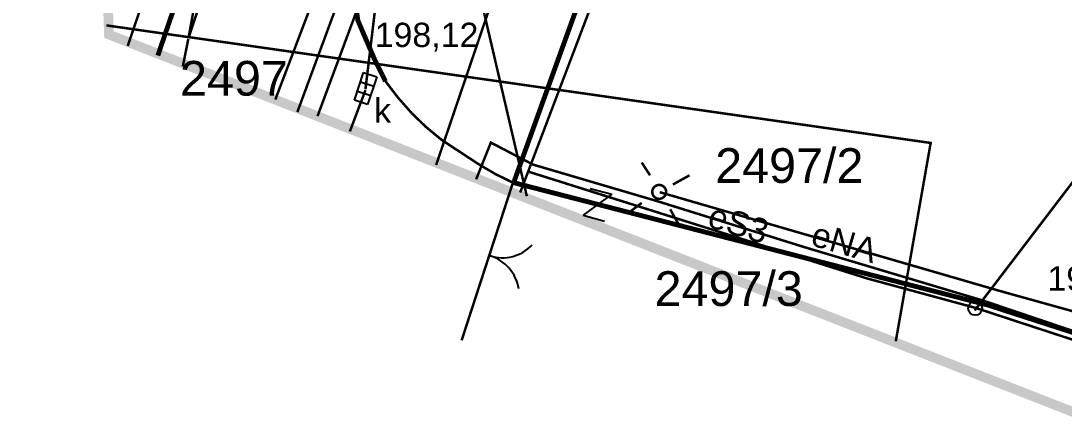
# Model space of a CAD drawing. Extents: x 7572697 to 7573818, y 5546684 to 5547005.
# Drawn here: x 7572704.83 to 7572742.42, y 5546904.04 to 5546918.49 of the extents above; entities that cross this region are included whole.
import ezdxf
from ezdxf.enums import TextEntityAlignment as Align

# ---------------------------------------------------------------- set-up
doc = ezdxf.new("R2010")
doc.units = 0
doc.header["$MEASUREMENT"] = 0
doc.linetypes.add('1', pattern=[2, 1, -1])
doc.linetypes.add('901', pattern=[0])
doc.styles.add('STYL_ARIAL', font='Arial', dxfattribs={"oblique": 0.1})

# ---------------------------------------------------------------- blocks, each defined once
blk = doc.blocks.new('202')
at = {"color": 0}
blk.add_circle((0, 0), 0.25, dxfattribs=at)
blk.add_circle((0, 0), 0.25, dxfattribs=at)
blk = doc.blocks.new('509')
at = {"color": 0}
for p, q in [((-0.5, -0.25), (-0.5, 0.25)), ((-0.5, 0.25), (0.55, 0.25)), ((-0.15, 0.25), (-0.15, -0.25)), ((0.2, 0.25), (0.2, -0.25)), ((0.55, 0.25), (0.55, -0.25)), ((0.55, -0.25), (-0.5, -0.25))]:
    blk.add_line(p, q, dxfattribs=at)
blk = doc.blocks.new('905')
at = {"color": 0}
for centre, start, end in [((-1.5, 0), 0, 63.2606), ((1.5, 0), 116.7394, 180)]:
    blk.add_arc(centre, 1.5, start, end, dxfattribs=at)
blk = doc.blocks.new('991')
at = {"color": 0}
for p, q in [((-0.4, 0.5), (0.4, 0.5)), ((0.4, 0.5), (-0.4, -0.5)), ((-0.4, -0.5), (0.4, -0.5))]:
    blk.add_line(p, q, dxfattribs=at)

msp = doc.modelspace()

# ---------------------------------------------------------------- linework, layer by layer
at = {"color": 6, "const_width": 0.35}
msp.add_lwpolyline([(7572705, 5547005), (7572708, 5546918), (7572800, 5546882)], dxfattribs=at)
at = {"color": 1, "const_width": 0.09}
for points in [[(7572708.675, 5546917.5905), (7572712.7099, 5546929.4306), (7572715.0911, 5546935.9129), (7572717.1417, 5546941.7337), (7572720.1182, 5546950.756), (7572722.2349, 5546956.9737), (7572722.8963, 5546958.8919), (7572724.1531, 5546961.4716), (7572728.8495, 5546975.521), (7572730.8338, 5546980.2173), (7572732.8844, 5546984.7814), (7572734.538, 5546988.4459), (7572735.6625, 5546992.6792), (7572737.3161, 5546997.3756)], [(7572721.2294, 5546912.7883), (7572721.7586, 5546914.1112), (7572723.2799, 5546913.3175), (7572727.7778, 5546911.9946), (7572733.0695, 5546910.3409), (7572739.4856, 5546908.4227), (7572744.9757, 5546906.5706), (7572748.2169, 5546905.4461), (7572752.1195, 5546903.594), (7572756.2205, 5546901.8081)], [(7572727.844, 5546912.3253), (7572740.1471, 5546908.7534), (7572744.9096, 5546907.4305), (7572749.7383, 5546905.7107), (7572752.4502, 5546904.7185)]]:
    msp.add_lwpolyline(points, dxfattribs=at)
at = {"color": 0}
for points, const_width in [([(7572738.0701, 5546997.2565), (7572728.5451, 5546970.6659), (7572723.1873, 5546955.6905), (7572713.0008, 5546926.7054), (7572709.7597, 5546917.2466)], 0.175), ([(7572710.8842, 5546917.9344), (7572713.6623, 5546926.2291), (7572719.1524, 5546942.1041), (7572722.5259, 5546951.8275), (7572725.0394, 5546959.1035), (7572730.7279, 5546975.5871), (7572738.1363, 5546997.1638)], 0.09), ([(7572717.9619, 5546916.3205), (7572717.565, 5546917.1142), (7572716.9697, 5546918.5033), (7572716.7712, 5546919.8923), (7572716.7712, 5546921.8767), (7572716.7051, 5546923.6626), (7572716.9697, 5546924.9856), (7572718.0942, 5546928.0283), (7572720.8723, 5546936.2303), (7572725.304, 5546949.4198), (7572728.2145, 5546958.0188), (7572731.0587, 5546966.4193), (7572736.9457, 5546983.5114), (7572741.4436, 5546996.4098)], 0.175), ([(7572800.2472, 5546920.1172), (7572793.368, 5546927.3932), (7572787.2165, 5546933.8755), (7572776.8448, 5546945.16), (7572761.8959, 5546961.3922), (7572752.9662, 5546971.0495), (7572746.3516, 5546978.2197), (7572739.6841, 5546959.2623), (7572729.8945, 5546930.9254), (7572722.8169, 5546912.312)], 0.09), ([(7572742.4358, 5546940.7679), (7572747.066, 5546943.546), (7572758.3108, 5546933.095), (7572739.1947, 5546908.0654)], 0.09), ([(7572710.8784, 5546917.9447), (7572712.6313, 5546927.6351), (7572714.318, 5546937.0079)], 0.09), ([(7572717.5724, 5546918.7781), (7572717.2417, 5546916.033)], 0.09), ([(7572707.9077, 5546918.3313), (7572737.6072, 5546914.098), (7572736.3504, 5546906.9542)], 0.09), ([(7572710.8586, 5546917.8455), (7572710.6602, 5546916.8533)], 0.09), ([(7572717.2836, 5546916.0153), (7572717.283, 5546916.0162), (7572717.2824, 5546916.0171), (7572717.2819, 5546916.018), (7572717.2814, 5546916.0189), (7572717.2809, 5546916.0198), (7572717.2804, 5546916.0208), (7572717.28, 5546916.0217), (7572717.2797, 5546916.0227), (7572717.2793, 5546916.0237), (7572717.279, 5546916.0247), (7572717.2787, 5546916.0257), (7572717.2785, 5546916.0267), (7572717.2783, 5546916.0277), (7572717.2781, 5546916.0288), (7572717.278, 5546916.0298), (7572717.2779, 5546916.0309), (7572717.2778, 5546916.0319), (7572717.2778, 5546916.033), (7572717.2778, 5546916.034), (7572717.2779, 5546916.035), (7572717.278, 5546916.0361), (7572717.2781, 5546916.0371), (7572717.2782, 5546916.0382), (7572717.2784, 5546916.0392), (7572717.2787, 5546916.0402), (7572717.2789, 5546916.0412), (7572717.2792, 5546916.0422), (7572717.2796, 5546916.0432), (7572717.2799, 5546916.0442), (7572717.2804, 5546916.0452), (7572717.2808, 5546916.0461), (7572717.2813, 5546916.0471), (7572717.2818, 5546916.048), (7572717.2823, 5546916.0489), (7572717.2829, 5546916.0497), (7572717.2835, 5546916.0506), (7572717.2841, 5546916.0514), (7572717.2847, 5546916.0523), (7572717.2854, 5546916.0531), (7572717.2861, 5546916.0538), (7572717.2869, 5546916.0546), (7572717.2876, 5546916.0553), (7572717.2884, 5546916.056), (7572717.2892, 5546916.0566), (7572717.2901, 5546916.0573), (7572717.2909, 5546916.0579), (7572717.2918, 5546916.0584), (7572717.2927, 5546916.059), (7572717.2936, 5546916.0595), (7572717.2945, 5546916.06), (7572717.2955, 5546916.0604), (7572717.2965, 5546916.0608), (7572717.2974, 5546916.0612), (7572717.2984, 5546916.0616), (7572717.2994, 5546916.0619), (7572717.3004, 5546916.0622), (7572717.3015, 5546916.0624), (7572717.3025, 5546916.0626), (7572717.3035, 5546916.0628), (7572717.3046, 5546916.0629), (7572717.3056, 5546916.063), (7572717.3066, 5546916.063), (7572717.3077, 5546916.0631), (7572717.3087, 5546916.0631), (7572717.3098, 5546916.063), (7572717.3108, 5546916.0629), (7572717.3119, 5546916.0628), (7572717.3129, 5546916.0626), (7572717.3139, 5546916.0624), (7572717.3149, 5546916.0622), (7572717.316, 5546916.0619), (7572717.317, 5546916.0616), (7572717.318, 5546916.0613), (7572717.3189, 5546916.0609), (7572717.3199, 5546916.0605), (7572717.3209, 5546916.0601), (7572717.3218, 5546916.0596), (7572717.3227, 5546916.0591), (7572717.3236, 5546916.0586), (7572717.3245, 5546916.058), (7572717.3253, 5546916.0574), (7572717.3262, 5546916.0568), (7572717.327, 5546916.0561), (7572717.3278, 5546916.0554), (7572717.3286, 5546916.0547), (7572717.3293, 5546916.054), (7572717.33, 5546916.0532), (7572717.3307, 5546916.0524), (7572717.3314, 5546916.0516), (7572717.332, 5546916.0508), (7572717.3326, 5546916.0499), (7572717.3332, 5546916.0491), (7572717.3337, 5546916.0482), (7572717.3342, 5546916.0473), (7572717.3347, 5546916.0463), (7572717.3352, 5546916.0454), (7572717.3356, 5546916.0444), (7572717.336, 5546916.0434), (7572717.3363, 5546916.0425), (7572717.3366, 5546916.0415), (7572717.3369, 5546916.0404), (7572717.3371, 5546916.0394), (7572717.3373, 5546916.0384), (7572717.3375, 5546916.0374), (7572717.3376, 5546916.0363), (7572717.3377, 5546916.0353), (7572717.3378, 5546916.0342), (7572717.3378, 5546916.0332), (7572717.3378, 5546916.0321), (7572717.3377, 5546916.0311), (7572717.3377, 5546916.0301), (7572717.3375, 5546916.029), (7572717.3374, 5546916.028), (7572717.3372, 5546916.0269), (7572717.3369, 5546916.0259), (7572717.3367, 5546916.0249), (7572717.3364, 5546916.0239), (7572717.336, 5546916.0229), (7572717.3357, 5546916.0219), (7572717.3353, 5546916.021), (7572717.3348, 5546916.02), (7572717.3343, 5546916.0191), (7572717.3338, 5546916.0182), (7572717.3333, 5546916.0173), (7572717.3327, 5546916.0164), (7572717.3321, 5546916.0155), (7572717.3315, 5546916.0147), (7572717.3309, 5546916.0139), (7572717.3302, 5546916.0131), (7572717.3295, 5546916.0123), (7572717.3287, 5546916.0116), (7572717.328, 5546916.0109), (7572717.3272, 5546916.0102), (7572717.3264, 5546916.0095), (7572717.3255, 5546916.0089), (7572717.3247, 5546916.0083), (7572717.3238, 5546916.0077), (7572717.3229, 5546916.0071), (7572717.322, 5546916.0066), (7572717.3211, 5546916.0062), (7572717.3201, 5546916.0057), (7572717.3192, 5546916.0053), (7572717.3182, 5546916.0049), (7572717.3172, 5546916.0046), (7572717.3162, 5546916.0043), (7572717.3152, 5546916.004), (7572717.3142, 5546916.0038), (7572717.3131, 5546916.0035), (7572717.3121, 5546916.0034), (7572717.3111, 5546916.0032), (7572717.31, 5546916.0032), (7572717.309, 5546916.0031), (7572717.3079, 5546916.0031), (7572717.3069, 5546916.0031), (7572717.3058, 5546916.0031), (7572717.3048, 5546916.0032), (7572717.3037, 5546916.0033), (7572717.3027, 5546916.0035), (7572717.3017, 5546916.0037), (7572717.3007, 5546916.0039), (7572717.2996, 5546916.0042), (7572717.2986, 5546916.0045), (7572717.2977, 5546916.0048), (7572717.2967, 5546916.0052), (7572717.2957, 5546916.0056), (7572717.2948, 5546916.0061), (7572717.2938, 5546916.0065), (7572717.2929, 5546916.007), (7572717.292, 5546916.0076), (7572717.2911, 5546916.0081), (7572717.2903, 5546916.0087), (7572717.2894, 5546916.0094), (7572717.2886, 5546916.01), (7572717.2878, 5546916.0107), (7572717.287, 5546916.0114), (7572717.2863, 5546916.0121), (7572717.2856, 5546916.0129), (7572717.2849, 5546916.0137), (7572717.2836, 5546916.0153)], 0.09), ([(7572717.9619, 5546916.3205), (7572718.4124, 5546915.7321), (7572718.9085, 5546915.1699), (7572719.4211, 5546914.6738), (7572719.9834, 5546914.2107), (7572720.7606, 5546913.6981), (7572721.2897, 5546913.3508), (7572721.9347, 5546912.9705), (7572722.5796, 5546912.6563)], 0.09), ([(7572723.1477, 5546913.0529), (7572735.3185, 5546909.2164), (7572739.2211, 5546908.1581), (7572743.0576, 5546906.9013), (7572750.7966, 5546903.7925), (7572752.7149, 5546903.131), (7572761.3138, 5546898.4347), (7572764.6211, 5546896.318)], 0.09), ([(7572727.1966, 5546913.3938), (7572727.4943, 5546912.9308)], 0.09), ([(7572722.5597, 5546912.6795), (7572720.7076, 5546906.991)], 0.09), ([(7572722.581, 5546912.667), (7572739.683, 5546908.255), (7572744.829, 5546906.591), (7572750.723, 5546904.049), (7572757.583, 5546900.701), (7572762.511, 5546897.849), (7572766.738, 5546894.575), (7572768.852, 5546892.667)], 0.175), ([(7572728.9164, 5546912.9308), (7572728.3211, 5546912.6001)], 0.09), ([(7572727.6233, 5546912.1878), (7572727.6183, 5546912.1949), (7572727.6135, 5546912.2022), (7572727.609, 5546912.2097), (7572727.6047, 5546912.2173), (7572727.6007, 5546912.2251), (7572727.597, 5546912.2329), (7572727.5936, 5546912.241), (7572727.5904, 5546912.2491), (7572727.5875, 5546912.2573), (7572727.585, 5546912.2657), (7572727.5827, 5546912.2741), (7572727.5807, 5546912.2826), (7572727.579, 5546912.2911), (7572727.5776, 5546912.2998), (7572727.5765, 5546912.3084), (7572727.5757, 5546912.3171), (7572727.5752, 5546912.3258), (7572727.575, 5546912.3345), (7572727.5751, 5546912.3433), (7572727.5755, 5546912.352), (7572727.5763, 5546912.3607), (7572727.5773, 5546912.3693), (7572727.5786, 5546912.378), (7572727.5803, 5546912.3865), (7572727.5822, 5546912.3951), (7572727.5844, 5546912.4035), (7572727.5869, 5546912.4118), (7572727.5897, 5546912.4201), (7572727.5928, 5546912.4283), (7572727.5962, 5546912.4363), (7572727.5999, 5546912.4442), (7572727.6038, 5546912.452), (7572727.608, 5546912.4597), (7572727.6125, 5546912.4672), (7572727.6172, 5546912.4745), (7572727.6222, 5546912.4817), (7572727.6274, 5546912.4887), (7572727.6329, 5546912.4955), (7572727.6386, 5546912.5021), (7572727.6445, 5546912.5085), (7572727.6506, 5546912.5147), (7572727.657, 5546912.5207), (7572727.6636, 5546912.5264), (7572727.6703, 5546912.5319), (7572727.6773, 5546912.5372), (7572727.6844, 5546912.5422), (7572727.6917, 5546912.547), (7572727.6992, 5546912.5515), (7572727.7068, 5546912.5558), (7572727.7145, 5546912.5598), (7572727.7224, 5546912.5635), (7572727.7305, 5546912.5669), (7572727.7386, 5546912.5701), (7572727.7468, 5546912.573), (7572727.7552, 5546912.5756), (7572727.7636, 5546912.5779), (7572727.7721, 5546912.5798), (7572727.7806, 5546912.5815), (7572727.7892, 5546912.5829), (7572727.7979, 5546912.584), (7572727.8066, 5546912.5848), (7572727.8153, 5546912.5853), (7572727.824, 5546912.5855), (7572727.8328, 5546912.5854), (7572727.8415, 5546912.585), (7572727.8502, 5546912.5842), (7572727.8588, 5546912.5832), (7572727.8675, 5546912.5819), (7572727.876, 5546912.5803), (7572727.8845, 5546912.5783), (7572727.893, 5546912.5761), (7572727.9013, 5546912.5736), (7572727.9096, 5546912.5708), (7572727.9178, 5546912.5677), (7572727.9258, 5546912.5643), (7572727.9337, 5546912.5606), (7572727.9415, 5546912.5567), (7572727.9492, 5546912.5525), (7572727.9567, 5546912.548), (7572727.964, 5546912.5433), (7572727.9712, 5546912.5383), (7572727.9782, 5546912.5331), (7572727.985, 5546912.5276), (7572727.9916, 5546912.5219), (7572727.998, 5546912.516), (7572728.0042, 5546912.5099), (7572728.0101, 5546912.5035), (7572728.0159, 5546912.497), (7572728.0214, 5546912.4902), (7572728.0267, 5546912.4832), (7572728.0317, 5546912.4761), (7572728.0365, 5546912.4688), (7572728.041, 5546912.4614), (7572728.0453, 5546912.4537), (7572728.0493, 5546912.446), (7572728.053, 5546912.4381), (7572728.0564, 5546912.4301), (7572728.0596, 5546912.4219), (7572728.0625, 5546912.4137), (7572728.065, 5546912.4054), (7572728.0673, 5546912.3969), (7572728.0693, 5546912.3884), (7572728.071, 5546912.3799), (7572728.0724, 5546912.3713), (7572728.0735, 5546912.3626), (7572728.0743, 5546912.3539), (7572728.0748, 5546912.3452), (7572728.075, 5546912.3365), (7572728.0749, 5546912.3278), (7572728.0745, 5546912.319), (7572728.0737, 5546912.3103), (7572728.0727, 5546912.3017), (7572728.0714, 5546912.2931), (7572728.0697, 5546912.2845), (7572728.0678, 5546912.276), (7572728.0656, 5546912.2675), (7572728.0631, 5546912.2592), (7572728.0603, 5546912.2509), (7572728.0572, 5546912.2428), (7572728.0538, 5546912.2347), (7572728.0501, 5546912.2268), (7572728.0462, 5546912.219), (7572728.042, 5546912.2114), (7572728.0375, 5546912.2039), (7572728.0328, 5546912.1965), (7572728.0278, 5546912.1894), (7572728.0226, 5546912.1824), (7572728.0171, 5546912.1756), (7572728.0114, 5546912.169), (7572728.0055, 5546912.1625), (7572727.9994, 5546912.1564), (7572727.993, 5546912.1504), (7572727.9864, 5546912.1446), (7572727.9797, 5546912.1391), (7572727.9727, 5546912.1338), (7572727.9656, 5546912.1288), (7572727.9583, 5546912.124), (7572727.9508, 5546912.1195), (7572727.9432, 5546912.1152), (7572727.9355, 5546912.1112), (7572727.9276, 5546912.1075), (7572727.9196, 5546912.1041), (7572727.9114, 5546912.1009), (7572727.9032, 5546912.0981), (7572727.8948, 5546912.0955), (7572727.8864, 5546912.0932), (7572727.8779, 5546912.0912), (7572727.8694, 5546912.0895), (7572727.8608, 5546912.0881), (7572727.8521, 5546912.087), (7572727.8434, 5546912.0862), (7572727.8347, 5546912.0857), (7572727.826, 5546912.0855), (7572727.8172, 5546912.0856), (7572727.8085, 5546912.0861), (7572727.7998, 5546912.0868), (7572727.7912, 5546912.0878), (7572727.7825, 5546912.0891), (7572727.774, 5546912.0908), (7572727.7655, 5546912.0927), (7572727.757, 5546912.0949), (7572727.7487, 5546912.0975), (7572727.7404, 5546912.1003), (7572727.7322, 5546912.1034), (7572727.7242, 5546912.1067), (7572727.7163, 5546912.1104), (7572727.7085, 5546912.1143), (7572727.7008, 5546912.1185), (7572727.6933, 5546912.123), (7572727.686, 5546912.1277), (7572727.6788, 5546912.1327), (7572727.6719, 5546912.1379), (7572727.665, 5546912.1434), (7572727.6584, 5546912.1491), (7572727.652, 5546912.155), (7572727.6458, 5546912.1612), (7572727.6399, 5546912.1675), (7572727.6341, 5546912.1741), (7572727.6233, 5546912.1878)], 0.09), ([(7572727.8008, 5546912.2781), (7572727.8002, 5546912.279), (7572727.7996, 5546912.2798), (7572727.7991, 5546912.2807), (7572727.7986, 5546912.2816), (7572727.7981, 5546912.2826), (7572727.7976, 5546912.2835), (7572727.7972, 5546912.2845), (7572727.7968, 5546912.2855), (7572727.7965, 5546912.2864), (7572727.7962, 5546912.2874), (7572727.7959, 5546912.2885), (7572727.7957, 5546912.2895), (7572727.7955, 5546912.2905), (7572727.7953, 5546912.2915), (7572727.7952, 5546912.2926), (7572727.7951, 5546912.2936), (7572727.795, 5546912.2947), (7572727.795, 5546912.2957), (7572727.795, 5546912.2968), (7572727.7951, 5546912.2978), (7572727.7952, 5546912.2988), (7572727.7953, 5546912.2999), (7572727.7954, 5546912.3009), (7572727.7956, 5546912.302), (7572727.7959, 5546912.303), (7572727.7961, 5546912.304), (7572727.7964, 5546912.305), (7572727.7968, 5546912.306), (7572727.7971, 5546912.307), (7572727.7975, 5546912.3079), (7572727.798, 5546912.3089), (7572727.7985, 5546912.3098), (7572727.799, 5546912.3107), (7572727.7995, 5546912.3116), (7572727.8001, 5546912.3125), (7572727.8007, 5546912.3134), (7572727.8013, 5546912.3142), (7572727.8019, 5546912.315), (7572727.8026, 5546912.3158), (7572727.8033, 5546912.3166), (7572727.8041, 5546912.3173), (7572727.8048, 5546912.318), (7572727.8056, 5546912.3187), (7572727.8064, 5546912.3194), (7572727.8073, 5546912.32), (7572727.8081, 5546912.3206), (7572727.809, 5546912.3212), (7572727.8099, 5546912.3218), (7572727.8108, 5546912.3223), (7572727.8117, 5546912.3227), (7572727.8127, 5546912.3232), (7572727.8137, 5546912.3236), (7572727.8146, 5546912.324), (7572727.8156, 5546912.3243), (7572727.8166, 5546912.3246), (7572727.8176, 5546912.3249), (7572727.8186, 5546912.3251), (7572727.8197, 5546912.3254), (7572727.8207, 5546912.3255), (7572727.8217, 5546912.3257), (7572727.8228, 5546912.3257), (7572727.8238, 5546912.3258), (7572727.8249, 5546912.3258), (7572727.8259, 5546912.3258), (7572727.827, 5546912.3258), (7572727.828, 5546912.3257), (7572727.8291, 5546912.3256), (7572727.8301, 5546912.3254), (7572727.8311, 5546912.3252), (7572727.8321, 5546912.325), (7572727.8332, 5546912.3247), (7572727.8342, 5546912.3244), (7572727.8352, 5546912.3241), (7572727.8361, 5546912.3237), (7572727.8371, 5546912.3233), (7572727.838, 5546912.3228), (7572727.839, 5546912.3224), (7572727.8399, 5546912.3219), (7572727.8408, 5546912.3213), (7572727.8417, 5546912.3208), (7572727.8425, 5546912.3202), (7572727.8434, 5546912.3195), (7572727.8442, 5546912.3189), (7572727.845, 5546912.3182), (7572727.8458, 5546912.3175), (7572727.8465, 5546912.3168), (7572727.8472, 5546912.316), (7572727.8479, 5546912.3152), (7572727.8486, 5546912.3144), (7572727.8492, 5546912.3136), (7572727.8498, 5546912.3127), (7572727.8504, 5546912.3118), (7572727.8509, 5546912.3109), (7572727.8514, 5546912.31), (7572727.8519, 5546912.3091), (7572727.8524, 5546912.3081), (7572727.8528, 5546912.3072), (7572727.8532, 5546912.3062), (7572727.8535, 5546912.3052), (7572727.8538, 5546912.3042), (7572727.8541, 5546912.3032), (7572727.8543, 5546912.3022), (7572727.8545, 5546912.3012), (7572727.8547, 5546912.3001), (7572727.8548, 5546912.2991), (7572727.8549, 5546912.298), (7572727.855, 5546912.297), (7572727.855, 5546912.2959), (7572727.855, 5546912.2949), (7572727.8549, 5546912.2939), (7572727.8548, 5546912.2928), (7572727.8547, 5546912.2918), (7572727.8546, 5546912.2907), (7572727.8544, 5546912.2897), (7572727.8541, 5546912.2887), (7572727.8539, 5546912.2877), (7572727.8536, 5546912.2867), (7572727.8532, 5546912.2857), (7572727.8529, 5546912.2847), (7572727.8525, 5546912.2837), (7572727.852, 5546912.2828), (7572727.8515, 5546912.2818), (7572727.851, 5546912.2809), (7572727.8505, 5546912.28), (7572727.8499, 5546912.2791), (7572727.8493, 5546912.2783), (7572727.8487, 5546912.2774), (7572727.8481, 5546912.2766), (7572727.8474, 5546912.2758), (7572727.8467, 5546912.2751), (7572727.8459, 5546912.2743), (7572727.8452, 5546912.2736), (7572727.8444, 5546912.2729), (7572727.8436, 5546912.2723), (7572727.8427, 5546912.2716), (7572727.8419, 5546912.271), (7572727.841, 5546912.2704), (7572727.8401, 5546912.2699), (7572727.8392, 5546912.2694), (7572727.8383, 5546912.2689), (7572727.8373, 5546912.2685), (7572727.8363, 5546912.2681), (7572727.8354, 5546912.2677), (7572727.8344, 5546912.2673), (7572727.8334, 5546912.267), (7572727.8324, 5546912.2667), (7572727.8314, 5546912.2665), (7572727.8303, 5546912.2663), (7572727.8293, 5546912.2661), (7572727.8283, 5546912.266), (7572727.8272, 5546912.2659), (7572727.8262, 5546912.2659), (7572727.8251, 5546912.2658), (7572727.8241, 5546912.2658), (7572727.823, 5546912.2659), (7572727.822, 5546912.266), (7572727.8209, 5546912.2661), (7572727.8199, 5546912.2663), (7572727.8189, 5546912.2665), (7572727.8179, 5546912.2667), (7572727.8168, 5546912.267), (7572727.8158, 5546912.2673), (7572727.8148, 5546912.2676), (7572727.8139, 5546912.268), (7572727.8129, 5546912.2684), (7572727.812, 5546912.2688), (7572727.811, 5546912.2693), (7572727.8101, 5546912.2698), (7572727.8092, 5546912.2703), (7572727.8083, 5546912.2709), (7572727.8075, 5546912.2715), (7572727.8066, 5546912.2721), (7572727.8058, 5546912.2728), (7572727.805, 5546912.2735), (7572727.8042, 5546912.2742), (7572727.8035, 5546912.2749), (7572727.8028, 5546912.2757), (7572727.8021, 5546912.2765), (7572727.8008, 5546912.2781)], 0.09), ([(7572727.1966, 5546911.9386), (7572726.7997, 5546911.6409)], 0.09), ([(7572728.2219, 5546911.7071), (7572728.5196, 5546911.1779)], 0.09)]:
    msp.add_lwpolyline(points, dxfattribs=dict(at, const_width=const_width))
at = {"color": 0, "linetype": '901', "const_width": 0.175}
msp.add_lwpolyline([(7572729.972, 5546933.122), (7572722.581, 5546912.667)], dxfattribs=at)
at = {"color": 37, "linetype": '1', "const_width": 0.09}
for points in [[(7572718.2925, 5546926.97), (7572713.993, 5546915.6591)], [(7572719.7478, 5546926.4408), (7572715.5145, 5546915.0637)]]:
    msp.add_lwpolyline(points, dxfattribs=at)
at = {"color": 37, "const_width": 0.09}
for points in [[(7572719.0202, 5546926.6525), (7572714.7869, 5546915.2093)], [(7572719.7478, 5546926.3746), (7572723.0551, 5546912.1797)], [(7572717.2417, 5546916), (7572716.6795, 5546914.5117)]]:
    msp.add_lwpolyline(points, dxfattribs=at)
at = {"color": 5, "const_width": 0.09}
msp.add_lwpolyline([(7572723.2932, 5546923.5965), (7572719.7875, 5546913.3042)], dxfattribs=at)

# ---------------------------------------------------------------- block references
at = {"color": 0}
for name, p, rotation in [('509', (7572717.24, 5546916.03), 71.56243), ('991', (7572725.6, 5546911.87), 344.93121), ('905', (7572721.73, 5546910.03), 252.897)]:
    msp.add_blockref(name, p, dxfattribs=dict(at, rotation=rotation))
msp.add_blockref('202', (7572739.21, 5546908.14), dxfattribs=at)

# ---------------------------------------------------------------- texts
at = {"color": 0, "style": 'STYL_ARIAL'}
msp.add_text('198,12', height=0.875, dxfattribs=at).set_placement((7572717.5724, 5546917.5518))
for s, height, p in [('2497', 1.25, (7572710.5609, 5546917.0501)), ('k', 0.875, (7572717.5525, 5546915.7051)), ('2497/2', 1.25, (7572729.8425, 5546913.9082)), ('2497/3', 1.25, (7572727.6596, 5546909.4764)), ('199,8', 0.875, (7572741.8149, 5546909.6562))]:
    msp.add_text(s, height=height, dxfattribs=at).set_placement(p, align=Align.TOP_LEFT)
for s, rotation, p in [('eS3', 342.582, (7572729.777, 5546911.935)), ('eNA', 343.6861, (7572733.4853, 5546911.2658))]:
    msp.add_text(s, height=0.875, rotation=rotation, dxfattribs=at).set_placement(p, align=Align.TOP_LEFT)

doc.saveas('drawing.dxf')
